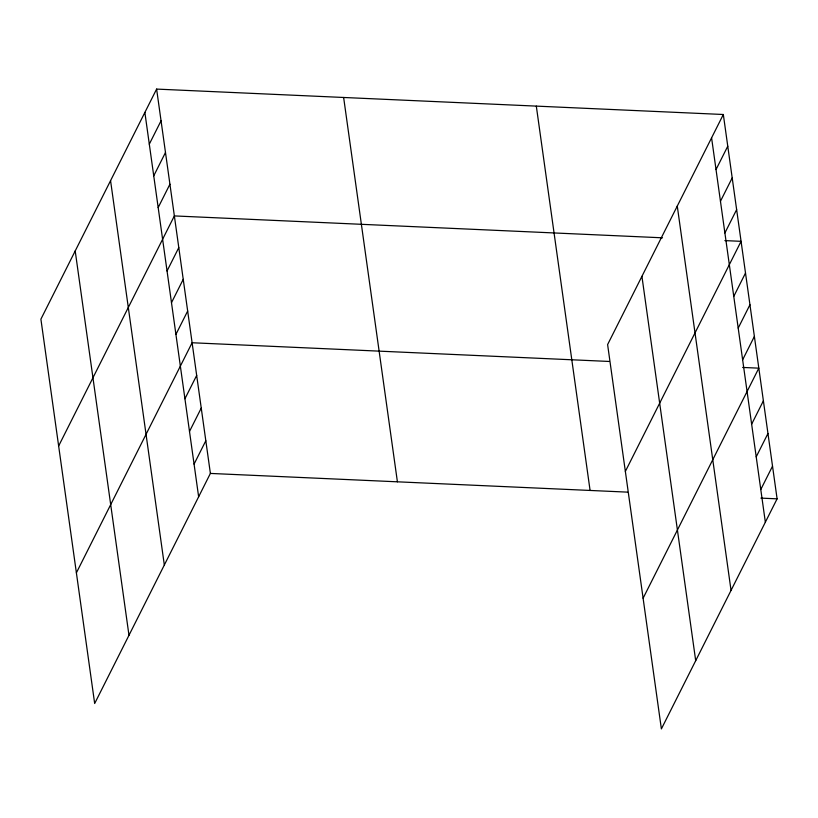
<?xml version="1.0" encoding="UTF-8"?>
<svg xmlns="http://www.w3.org/2000/svg" width="818" height="818" viewBox="0 0 818 818"><rect width="100%" height="100%" fill="white"/><g stroke="black" fill="none" stroke-linecap="round" stroke-linejoin="round"><path stroke-width="1.23" d="M156.616 89.09L40.9 319.163L94.673 703.5L210.39 473.428L156.616 89.09L723.327 114.5L777.1 498.837L661.384 728.91L607.61 344.572L723.327 114.5M149.305 144.152L161.054 120.798M153.743 175.86L165.481 152.506M158.181 207.567L169.919 184.214M58.64 445.994L174.357 215.921L662.529 237.813M167.046 270.983L178.794 247.629M171.483 302.691L183.232 279.337M175.921 334.398L187.67 311.044M76.391 572.825L192.107 342.752L609.205 361.454M184.929 398.775L196.678 375.421M189.5 431.444L201.248 408.09M194.071 464.113L205.819 440.759M716.016 169.561L727.764 146.207M720.453 201.269L732.202 177.915M724.891 232.977L736.64 209.623M625.361 471.403L741.077 241.33L724.871 240.604M733.766 296.392L745.515 273.038M738.204 328.1L749.942 304.746M742.632 359.808L754.38 336.454M643.101 598.234L758.818 368.161L742.611 367.435M751.64 424.184L763.388 400.83M756.21 456.853L767.959 433.499M760.781 489.522L772.529 466.168M210.39 473.428L627.488 492.129M760.893 498.111L777.1 498.837M711.588 137.853L765.351 522.191M677.273 206.075L731.047 590.412M641.925 276.361L695.699 660.688M536.311 106.115L590.085 490.452M343.632 97.475L397.405 481.812M144.868 112.444L198.641 496.782M110.563 180.655L164.326 564.993M75.205 250.942L128.978 635.279"/></g></svg>
